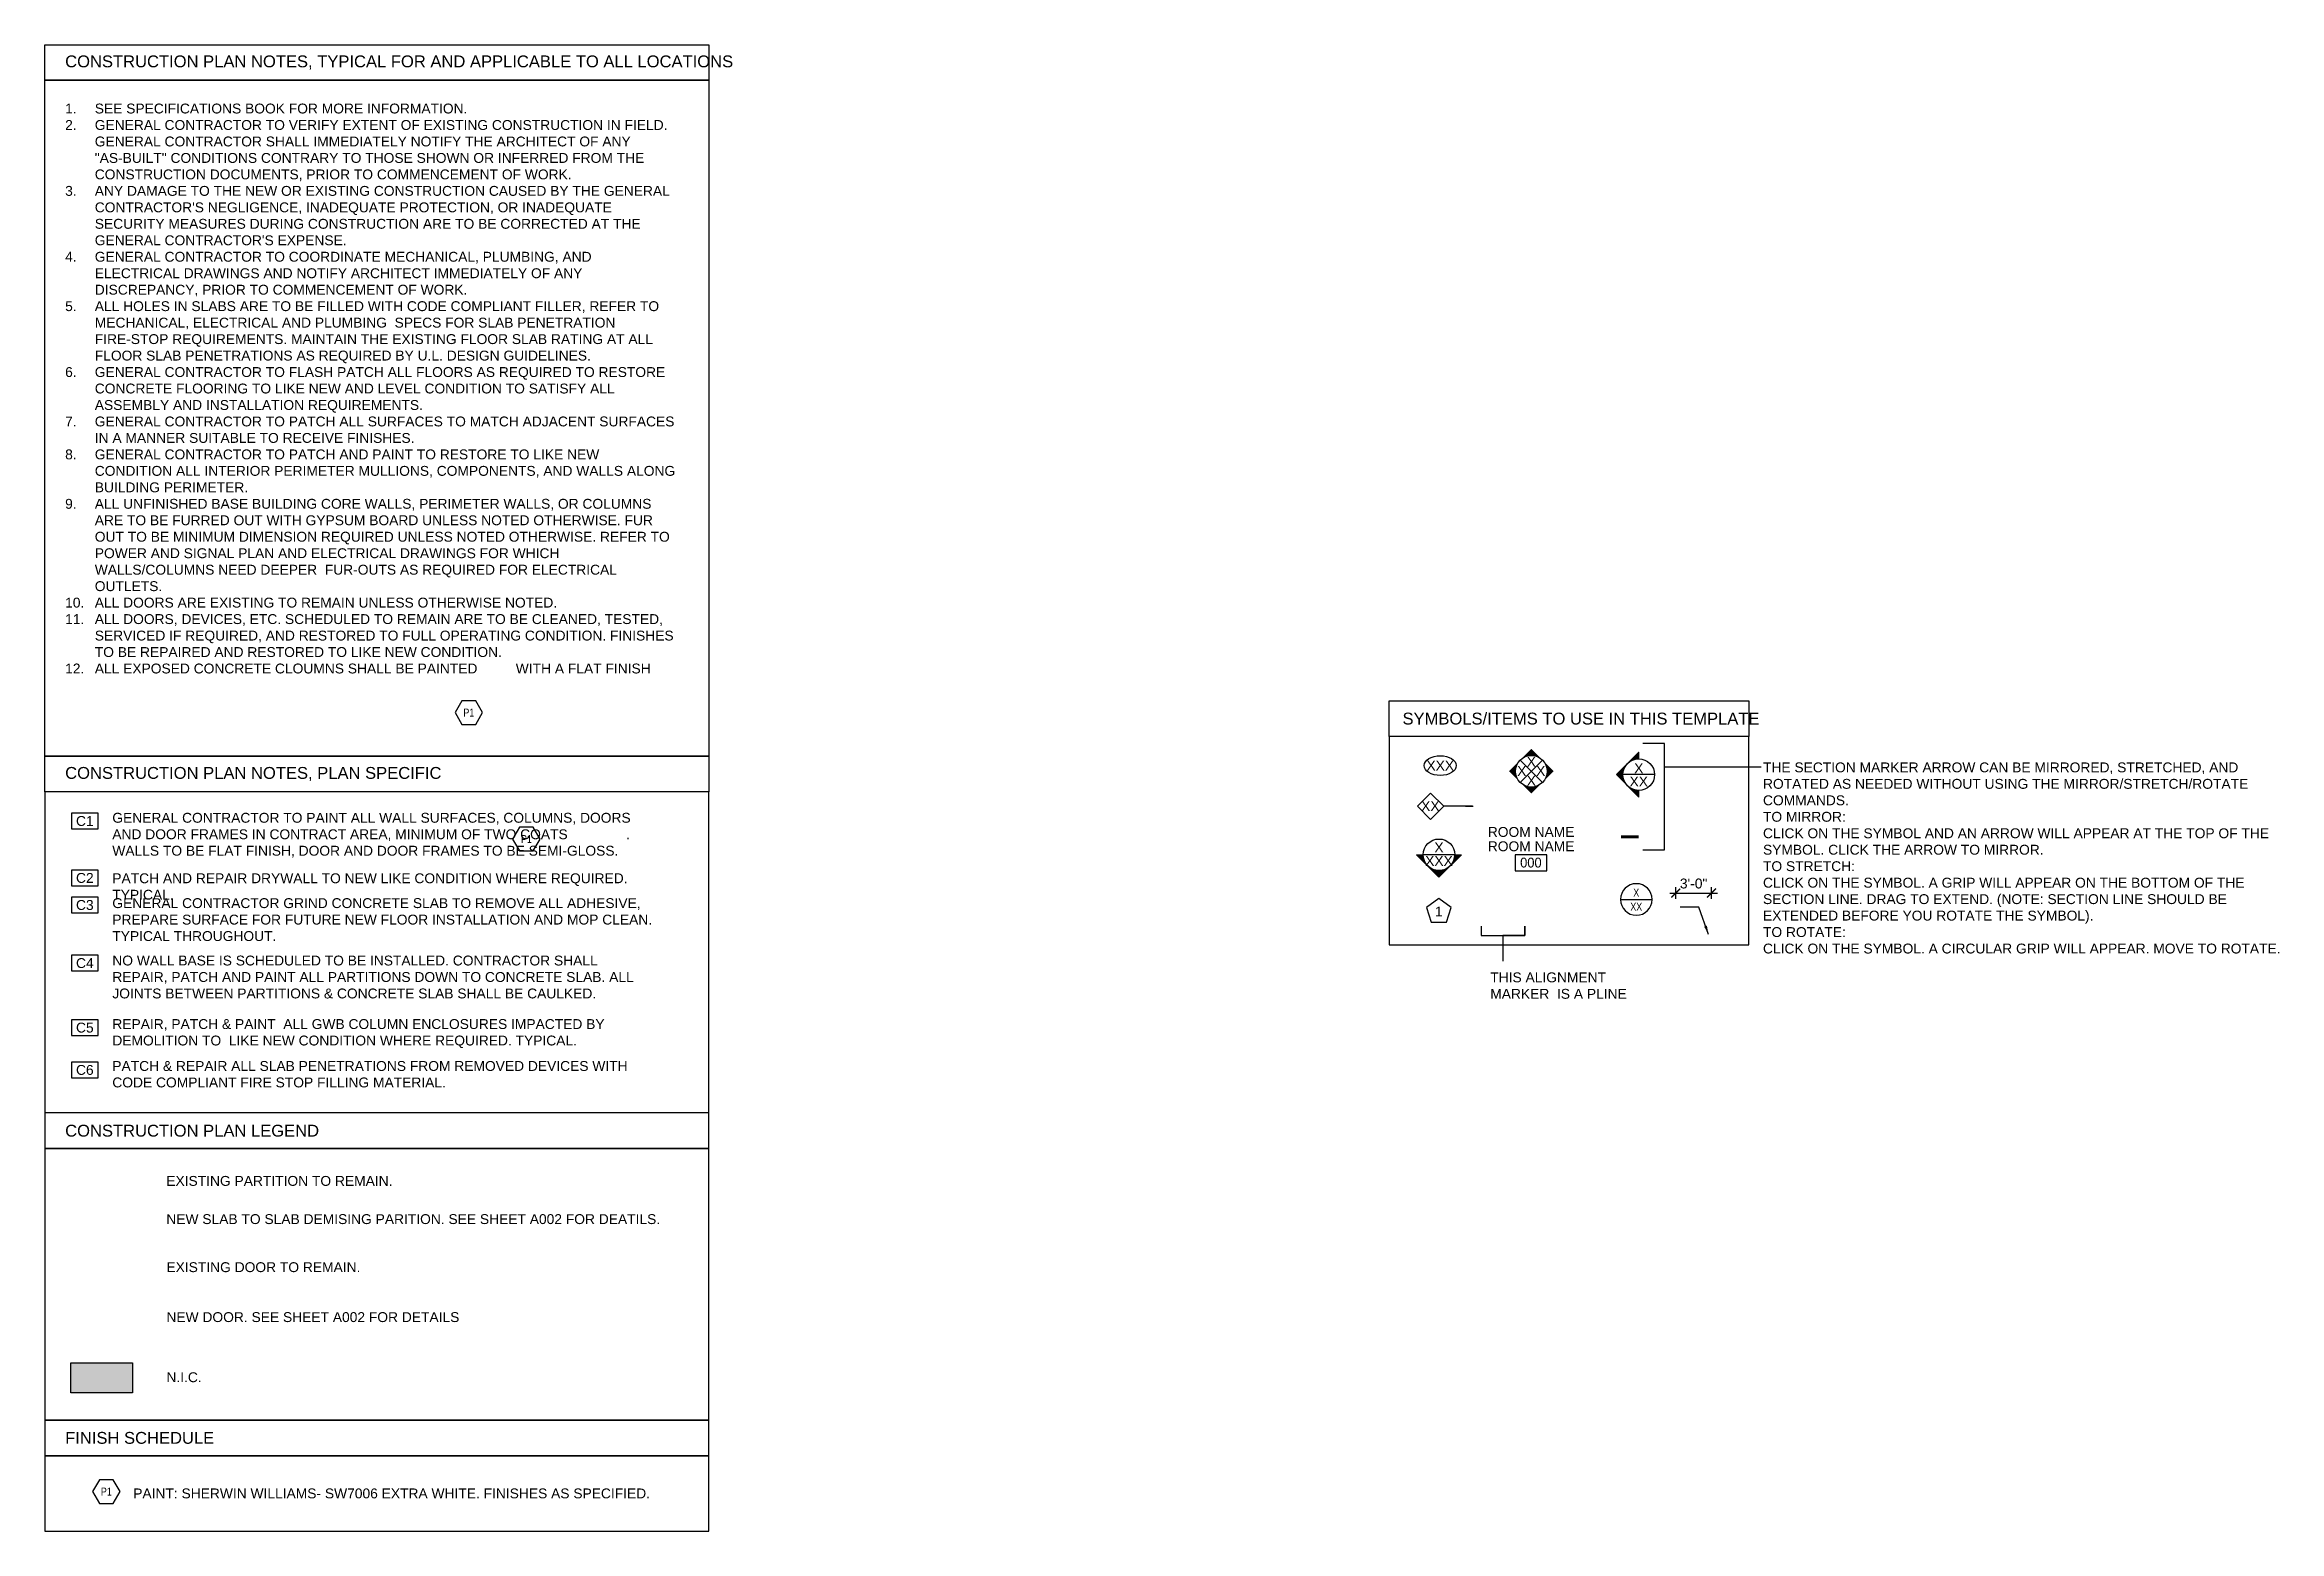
# Model space of a CAD drawing. Header units: inches. Extents: x 1378 to 8399, y -479 to 1214.
# Drawn here: x 6137 to 8399, y -290 to 1214 of the extents above.
import ezdxf
from ezdxf.enums import TextEntityAlignment as Align

# ---------------------------------------------------------------- set-up
doc = ezdxf.new("R2010")
doc.units = ezdxf.units.IN
doc.header["$LTSCALE"] = 96
doc.header["$MEASUREMENT"] = 0
for name, color, linetype in [('A-Anno-Flor', 7, 'Continuous'), ('A-Anno-PwrS', 7, 'Continuous'), ('A-Area-Iden', 7, 'Continuous'), ('A-Area-Iden-Name', 7, 'Continuous'), ('A-Area-Iden-Numb', 7, 'Continuous'), ('A-Door-Iden', 7, 'Continuous'), ('A-Flor-Case-Exst', 235, 'Continuous'), ('A-Flor-Case-Patt', 1, 'Continuous'), ('A-Wall-Iden', 7, 'Continuous'), ('Legend 300$0$A-Anno-PwrS', 7, 'Continuous')]:
    doc.layers.add(name, color=color, linetype=linetype)
doc.layers.add('Viewport', color=14, linetype='Continuous', plot=False)
doc.styles.add('OTJ_Title1', font='swiss.ttf')
doc.styles.add('RomanS', font='romans.shx')
doc.styles.add('THG-4', font='arial.ttf', dxfattribs={"width": 0.8})
doc.styles.add('XFINE_0', font='swissl.ttf')
doc.styles.add('XFINE_1-8', font='swissl.ttf', dxfattribs={"height": 10})
doc.dimstyles.new('Aec_Wall_Tag', dxfattribs={"dimscale": 96, "dimtxt": 0.09375, "dimasz": 0.075, "dimexe": 0.25, "dimexo": 0, "dimgap": 0.0375, "dimtad": 1, "dimdec": 4, "dimzin": 3, "dimdsep": 46, "dimlunit": 4, "dimtxsty": 'RomanS', "dimcen": 0.09375, "dimdle": 0.125, "dimadec": 0, "dimazin": 0, "dimtfac": 0.75, "dimtdec": 4, "dimtmove": 2, "dimatfit": 3, "dimldrblk": 'Aec_Arrow_Bar', "dimfxl": 1, "dimfrac": 1, "dimtolj": 1, "dimtzin": 0, "dimarcsym": 0})
doc.dimstyles.new('OTJ_1-8', dxfattribs={"dimscale": 96, "dimtxt": 0.09375, "dimasz": 0.09375, "dimexe": 0.0625, "dimexo": 0.15625, "dimgap": 0.046875, "dimtad": 1, "dimdec": 1, "dimzin": 3, "dimdsep": 46, "dimlunit": 4, "dimtxsty": 'XFINE_1-8', "dimblk": 'ARCHTICK', "dimcen": 0.09, "dimdle": 0.0625, "dimclrd": 15, "dimclre": 15, "dimclrt": 7, "dimadec": 0, "dimazin": 0, "dimtfac": 0.75, "dimtdec": 1, "dimtix": 1, "dimtmove": 1, "dimatfit": 3, "dimfxl": 1, "dimfrac": 1, "dimtolj": 1, "dimtzin": 0, "dimarcsym": 0})
pattern_1 = [(90, (0, 0), (-0.008, 5e-19), [])]

# ---------------------------------------------------------------- blocks, each defined once
blk = doc.blocks.new('Finish_Tag')
at = {"color": 4, "linetype": 'ByBlock', "lineweight": -2}
blk.add_lwpolyline([(1.74, 0), (0.87, 1.5), (-0.87, 1.5), (-1.74, 0), (-0.87, -1.5), (0.87, -1.5)], close=True, dxfattribs=at)
at = {"color": 0, "linetype": 'ByBlock', "lineweight": -2, "style": 'XFINE_0', "width": 0.8}
blk.add_attdef('FINISH_TAG', text='', height=1, dxfattribs=at).set_placement((0, 0), align=Align.MIDDLE)
blk = doc.blocks.new('multi-note')
at = {"color": 4}
blk.add_lwpolyline([(-1.67, -1), (1.67, -1), (1.67, 1), (-1.67, 1)], close=True, dxfattribs=at)
at = {"color": 0, "style": 'XFINE_0', "width": 0.8}
blk.add_attdef('MULTI-NOTE', text='', height=1, dxfattribs=at).set_placement((0, 0), align=Align.MIDDLE_CENTER)
blk = doc.blocks.new('Aec_Wall_Tag_P')
at = {"color": 4}
blk.add_lwpolyline([(-0.6, -1.66), (1.06, 0), (-0.6, 1.66), (-2.25, 0)], close=True, dxfattribs=at)
at = {"style": 'XFINE_0', "width": 0.8}
blk.add_attdef('WALL:TYPE', text='', height=1, dxfattribs=at).set_placement((0, 0), align=Align.MIDDLE)
at = {"style": 'XFINE_0', "width": 0.8, "flags": 1}
blk.add_attdef('NAME:OBJECTSTYLE', text='', height=1, dxfattribs=at).set_placement((0, -2.5), align=Align.MIDDLE)
blk = doc.blocks.new('Aec_Arrow_Bar')
at = {"const_width": 0.188}
blk.add_lwpolyline([(-1, 0), (0.125, 0)], dxfattribs=at)
blk = doc.blocks.new('OTJ_Elev')
at = {"color": 0}
blk.add_line((2, 0), (-2, 0), dxfattribs=at)
blk.add_circle((0, 0), 2, dxfattribs=at)
at = {"color": 0, "style": 'XFINE_0', "width": 0.8}
blk.add_attdef('NUMBER', text='', height=1, dxfattribs=at).set_placement((0, 0.38), align=Align.CENTER)
blk.add_attdef('SHEET', text='', height=1, dxfattribs=at).set_placement((0, -0.42), align=Align.TOP_CENTER)
blk = doc.blocks.new('OTJ_Elev_Arrow')
h = blk.add_hatch()
h.set_pattern_fill('_USER', color=0, scale=0.008, angle=90, style=0, pattern_type=0)
h.set_pattern_definition(pattern_1)
h.paths.add_polyline_path([(-1.41, 1.41), (-2.83, 0), (-2, 0, -0.198912)])
h.paths.add_polyline_path([(0, 2.83), (-1.41, 1.41, -0.414214), (1.41, 1.41)])
h.paths.add_polyline_path([(1.41, 1.41, -0.198912), (2, 0), (2.83, 0)])
h = blk.add_hatch(color=0)
h.paths.add_polyline_path([(-1.41, 1.41), (-2.83, 0), (-2, 0, -0.198912)])
h.paths.add_polyline_path([(0, 2.83), (-1.41, 1.41, -0.414214), (1.41, 1.41)])
h.paths.add_polyline_path([(1.9, 0.93), (1.8, 0.88, -0.114349), (2, 0), (2.83, 0)])
h.paths.add_polyline_path([(1.41, 1.41, -0.082683), (1.8, 0.88), (1.9, 0.93)])
at = {"color": 0}
blk.add_lwpolyline([(-2, 0), (-2.83, 0), (0, 2.83), (2.83, 0), (2, 0)], dxfattribs=at)
blk.add_lwpolyline([(-2, 0), (-2.83, 0), (0, 2.83), (2.83, 0), (2, 0)], dxfattribs=at)
blk = doc.blocks.new('OTJCustomDoorTag-P')
at = {"color": 4}
blk.add_ellipse((0, 0), major_axis=(-2.03, 0), ratio=0.615385, dxfattribs=at)
at = {"style": 'XFINE_0', "width": 0.7}
blk.add_attdef('DOOR:NUM', text='', height=1, dxfattribs=at).set_placement((0, 0), align=Align.MIDDLE)
at = {"style": 'XFINE_0', "width": 0.7, "flags": 1}
for tag, p in [('DOOR:HDWR', (5.16, -4)), ('DOOR:MAT', (5.16, -5.85)), ('DOOR:FRAME', (5.16, -7.66)), ('DOOR:NEWRELOC', (5.16, -9.46)), ('DOOR:RATING', (5.16, -11.26)), ('DOOR:ROOM', (5.16, -13.01)), ('DOOR:TYPE', (5.16, -14.63)), ('DOOR:COST', (5.16, -16.25))]:
    blk.add_attdef(tag, text='', height=1, dxfattribs=at).set_placement(p, align=Align.MIDDLE_LEFT)
blk = doc.blocks.new('OTJ_Elev_2')
at = {"color": 0}
for p, q in [((1.41, 1.41), (-1.41, -1.41)), ((-1.41, 1.41), (1.41, -1.41))]:
    blk.add_line(p, q, dxfattribs=at)
blk.add_circle((0, 0), 2, dxfattribs=at)
at = {"color": 0, "style": 'XFINE_0', "width": 0.8}
for tag, p in [('NUMBER2', (-1.09, 0)), ('NUMBER1', (0, 1.09)), ('NUMBER4', (1.09, 0)), ('NUMBER3', (0, -1.03))]:
    blk.add_attdef(tag, text='', height=1, dxfattribs=at).set_placement(p, align=Align.MIDDLE_CENTER)
blk = doc.blocks.new('OTJ_Elev_Arrow_2')
blk.add_hatch(color=256).paths.add_polyline_path([(0, 2.83), (-1.41, 1.41, -0.414214), (1.41, 1.41)])
blk = doc.blocks.new('OTJ_Room_Tag_4_P')
at = {"layer": 'A-Area-Iden-Numb', "color": 4}
blk.add_lwpolyline([(2, -2), (2, 0), (-2, 0), (-2, -2)], close=True, dxfattribs=at)
at = {"layer": 'A-Area-Iden-Name', "style": 'XFINE_0', "width": 0.8}
for tag, p in [('ROOM:NAME1', (0, 2.35)), ('ROOM:NAME2', (0, 0.33))]:
    blk.add_attdef(tag, text='', height=1.33, dxfattribs=at).set_placement(p, align=Align.CENTER)
at = {"layer": 'A-Area-Iden-Numb', "style": 'XFINE_0', "width": 1.569593}
blk.add_attdef('ROOM:NUMBER', text='', height=1, dxfattribs=at).set_placement((-1.5, -1.5), (1.5, -1.5), align=Align.FIT)
blk = doc.blocks.new('PENT')
at = {"color": 4}
blk.add_lwpolyline([(0.091, -0.125), (0.147, 0.048), (0, 0.155), (-0.147, 0.048), (-0.091, -0.125)], close=True, dxfattribs=at)
at = {"linetype": 'Continuous', "style": 'THG-4', "width": 0.8}
blk.add_attdef('EQUIP', text='', height=0.0938, dxfattribs=at).set_placement((0, 0), align=Align.MIDDLE)
blk = doc.blocks.new('OTJ_Section_Arrow_1')
h = blk.add_hatch()
h.set_pattern_fill('_USER', color=0, scale=0.008, angle=90, style=0, pattern_type=0)
h.set_pattern_definition(pattern_1)
h.paths.add_polyline_path([(-1.41, 1.41), (-2.83, 0), (-2, 0, -0.198912)])
h.paths.add_polyline_path([(0, 2.83), (-1.41, 1.41, -0.414214), (1.41, 1.41)])
h.paths.add_polyline_path([(1.41, 1.41, -0.198912), (2, 0), (2.83, 0)])
h = blk.add_hatch(color=0)
h.paths.add_polyline_path([(-1.41, 1.41), (-2.83, 0), (-2, 0, -0.198912)])
h.paths.add_polyline_path([(0, 2.83), (-1.41, 1.41, -0.414214), (1.41, 1.41)])
h.paths.add_polyline_path([(1.9, 0.93), (1.8, 0.88, -0.114349), (2, 0), (2.83, 0)])
h.paths.add_polyline_path([(1.41, 1.41, -0.082683), (1.8, 0.88), (1.9, 0.93)])
at = {"color": 0}
blk.add_lwpolyline([(-2, 0), (-2.83, 0), (0, 2.83), (2.83, 0), (2, 0)], dxfattribs=at)
blk.add_lwpolyline([(-2, 0), (-2.83, 0), (0, 2.83), (2.83, 0), (2, 0)], dxfattribs=at)
blk = doc.blocks.new('*U177')
at = {"color": 0}
blk.add_line((2, 0), (-2, 0), dxfattribs=at)
blk.add_lwpolyline([(-2.25, -7.85, 0.375, 0.375, 0), (0, -7.85, 0, 0, 0), (0, -2, 0, 0, 0)], format="xyseb")
blk.add_circle((0, 0), 2, dxfattribs=at)
at = {"xscale": -1, "rotation": 89.99999999999993}
blk.add_blockref('OTJ_Section_Arrow_1', (0, 0), dxfattribs=at)
at = {"color": 0, "style": 'XFINE_0', "width": 0.8}
blk.add_attdef('NUMBER', text='', height=1, dxfattribs=at).set_placement((0, 0.38), align=Align.CENTER)
blk.add_attdef('SHEET', text='', height=1, dxfattribs=at).set_placement((0, -0.42), align=Align.TOP_CENTER)
blk = doc.blocks.new('OTJ_Section')
at = {"color": 0}
blk.add_line((2, 0), (-2, 0), dxfattribs=at)
blk.add_circle((0, 0), 2, dxfattribs=at)
at = {"color": 0, "style": 'XFINE_0', "width": 0.8}
blk.add_attdef('NUMBER', text='', height=1, dxfattribs=at).set_placement((0, 0.38), align=Align.CENTER)
blk.add_attdef('SHEET', text='', height=1, dxfattribs=at).set_placement((0, -0.42), align=Align.TOP_CENTER)
blk = doc.blocks.new('_ArchTick')
at = {"color": 0, "linetype": 'ByBlock', "const_width": 0.15}
blk.add_lwpolyline([(-0.5, -0.5), (0.5, 0.5)], dxfattribs=at)
blk = doc.blocks.new('*D178')
at = {"layer": 'A-Anno-Flor', "color": 15, "lineweight": -2, "transparency": 16777216}
for p, q in [((7782.1, 355.7), (7830.3, 355.7)), ((7788.1, 349.8), (7788.1, 361.7)), ((7824.3, 349.8), (7824.3, 361.7))]:
    blk.add_line(p, q, dxfattribs=at)
at = {"layer": 'DefPoints', "color": 0, "transparency": 16777216}
for p in [(7824.3, 355.7), (7788.1, 334.8), (7824.3, 334.8)]:
    blk.add_point(p, dxfattribs=at)
at = {"layer": 'A-Anno-Flor', "color": 15, "lineweight": -2, "transparency": 16777216, "xscale": 9, "yscale": 9, "zscale": 9, "rotation": 180}
blk.add_blockref('_ArchTick', (7788.1, 355.7), dxfattribs=at)
at = {"layer": 'A-Anno-Flor', "color": 15, "lineweight": -2, "transparency": 16777216, "xscale": 9, "yscale": 9, "zscale": 9}
blk.add_blockref('_ArchTick', (7824.3, 355.7), dxfattribs=at)
at = {"layer": 'A-Anno-Flor', "color": 7, "transparency": 16777216, "insert": (7806.2, 365.3), "char_height": 10, "attachment_point": 5, "style": 'XFINE_1-8'}
blk.add_mtext('\\A1;3\'-0"', dxfattribs=at)

msp = doc.modelspace()

# ---------------------------------------------------------------- hatches: boundary and pattern name
at = {"layer": 'A-Flor-Case-Patt'}
msp.add_hatch(color=254, dxfattribs=at).paths.add_polyline_path([(6163.65, -119.66), (6225.81, -119.66), (6225.81, -150.01), (6163.65, -150.01)])

# ---------------------------------------------------------------- linework, layer by layer
at = {"layer": 'A-Anno-Flor', "color": 15}
msp.add_lwpolyline([(7602.23, 317.47, 0, 3, 0), (7602.23, 326.49, 0, 0, 0), (7602.23, 340.51, 0, 0, 0), (7626.11, 340.51, 0, 0, 0), (7626.11, 326.49, 3, 0, 0), (7626.11, 317.47, 0, 3, 0)], format="xyseb", dxfattribs=at)
at = {"layer": 'A-Anno-PwrS', "color": 5}
for points in [[(6137.07, 1214.36), (6809.51, 1214.36), (6809.51, 1178.36), (6137.07, 1178.36)], [(6137.07, 1178.36), (6809.51, 1178.36), (6809.51, 494.18), (6137.07, 494.18)], [(7498.08, 550.21), (7862.04, 550.21), (7862.04, 514.21), (7498.08, 514.21)], [(7498.08, 303.37), (7862.04, 303.37), (7862.04, 514.21), (7498.08, 514.21)], [(6137.07, 494.18), (6809.51, 494.18), (6809.51, 458.18), (6137.07, 458.18)], [(6137.07, 97.1), (6809.51, 97.1), (6809.51, 458.18), (6137.07, 458.18)], [(6137.07, -177.81), (6809.51, -177.81), (6809.51, 97.1), (6137.07, 97.1)], [(6137.07, -290.3), (6809.51, -290.3), (6809.51, -213.81), (6137.07, -213.81)]]:
    msp.add_lwpolyline(points, close=True, dxfattribs=at)
at = {"layer": 'A-Flor-Case-Exst'}
msp.add_lwpolyline([(6163.65, -119.66), (6225.81, -119.66), (6225.81, -150.01), (6163.65, -150.01)], close=True, dxfattribs=at)
at = {"layer": 'Legend 300$0$A-Anno-PwrS', "color": 5}
for points in [[(6137.07, 97.1), (6809.51, 97.1), (6809.51, 133.1), (6137.07, 133.1)], [(6137.07, -213.81), (6809.51, -213.81), (6809.51, -177.81), (6137.07, -177.81)]]:
    msp.add_lwpolyline(points, close=True, dxfattribs=at)
at = {"layer": 'Viewport', "color": 4}
msp.add_line((7874.42, 483.13), (7776.69, 483.13), dxfattribs=at)
for points in [[(7754.73, 399.58), (7776.69, 399.58), (7776.69, 507.06), (7754.73, 507.06)], [(7591.03, 322.25), (7591.03, 312.78), (7635.27, 312.78), (7635.27, 322.25), (7635.27, 312.78), (7613.15, 312.78), (7613.15, 286.64)]]:
    msp.add_lwpolyline(points, dxfattribs=at)

# ---------------------------------------------------------------- block references
at = {"xscale": 8, "yscale": 8, "zscale": 8}
for p in [(6566.41, 538.38), (6624.69, 410.34), (6199.48, -250.09)]:
    msp.add_blockref('Finish_Tag', p, dxfattribs=at).add_auto_attribs({'FINISH_TAG': 'P1'})
ref = msp.add_blockref('multi-note', (6177.7, 428.65), dxfattribs=dict(xscale=8, yscale=8, zscale=8))
ref.add_attrib('MULTI-NOTE', 'C1', dxfattribs={"color": 0, "height": 10, "style": 'XFINE_1-8'}).set_placement((6177.7, 428.65), align=Align.MIDDLE_CENTER)
ref = msp.add_blockref('multi-note', (6177.7, 371), dxfattribs=dict(xscale=8, yscale=8, zscale=8))
ref.add_attrib('MULTI-NOTE', 'C2', dxfattribs={"color": 0, "height": 10, "style": 'XFINE_1-8'}).set_placement((6177.7, 371), align=Align.MIDDLE_CENTER)
ref = msp.add_blockref('multi-note', (6177.7, 343.63), dxfattribs=dict(xscale=8, yscale=8, zscale=8))
ref.add_attrib('MULTI-NOTE', 'C3', dxfattribs={"color": 0, "height": 10, "style": 'XFINE_1-8'}).set_placement((6177.7, 343.63), align=Align.MIDDLE_CENTER)
ref = msp.add_blockref('multi-note', (6177.7, 284.81), dxfattribs=dict(xscale=8, yscale=8, zscale=8))
ref.add_attrib('MULTI-NOTE', 'C4', dxfattribs={"color": 0, "height": 10, "style": 'XFINE_1-8'}).set_placement((6177.7, 284.81), align=Align.MIDDLE_CENTER)
ref = msp.add_blockref('multi-note', (6177.7, 176.67), dxfattribs=dict(xscale=8, yscale=8, zscale=8))
ref.add_attrib('MULTI-NOTE', 'C6', dxfattribs={"color": 0, "height": 10, "style": 'XFINE_1-8'}).set_placement((6177.7, 176.67), align=Align.MIDDLE_CENTER)
at = {"layer": 'A-Anno-Flor', "xscale": 8, "yscale": 8, "zscale": 8}
msp.add_blockref('OTJ_Elev_Arrow_2', (7641.92, 479.02), dxfattribs=at)
at = {"layer": 'A-Anno-Flor'}
ref = msp.add_blockref('*U177', (7750.68, 475.55), dxfattribs=dict(at, xscale=8, yscale=8, zscale=8))
ref.add_attrib('NUMBER', 'X', dxfattribs={"layer": '0', "color": 0, "height": 10, "style": 'XFINE_1-8'}).set_placement((7750.68, 473.96), align=Align.BOTTOM_CENTER)
ref.add_attrib('SHEET', 'XX', dxfattribs={"layer": '0', "color": 0, "height": 10, "style": 'XFINE_1-8'}).set_placement((7750.68, 460.62), align=Align.BOTTOM_CENTER)
at = {"layer": 'A-Anno-Flor', "yscale": 8, "zscale": 8}
for name, p, xscale, rotation in [('OTJ_Elev_Arrow_2', (7641.92, 479.02), 8, 90.00000000000001), ('OTJ_Elev_Arrow_2', (7641.92, 479.02), -8, 270), ('OTJ_Elev_Arrow_2', (7641.92, 479.02), -8, 180), ('OTJ_Elev_Arrow', (7548.45, 394.41), 8, 180)]:
    msp.add_blockref(name, p, dxfattribs=dict(at, xscale=xscale, rotation=rotation))
at = {"layer": 'A-Anno-Flor'}
ref = msp.add_blockref('OTJ_Elev_2', (7641.92, 479.02), dxfattribs=dict(at, xscale=8, yscale=8, zscale=8))
ref.add_attrib('NUMBER1', 'X', dxfattribs={"layer": '0', "color": 0, "height": 10, "style": 'XFINE_1-8'}).set_placement((7641.92, 480.51), align=Align.BOTTOM_CENTER)
ref.add_attrib('NUMBER2', 'X', dxfattribs={"layer": '0', "color": 0, "height": 10, "style": 'XFINE_1-8'}).set_placement((7632.25, 471.21), align=Align.BOTTOM_CENTER)
ref.add_attrib('NUMBER3', 'X', dxfattribs={"layer": '0', "color": 0, "height": 10, "style": 'XFINE_1-8'}).set_placement((7641.92, 461.43), align=Align.BOTTOM_CENTER)
ref.add_attrib('NUMBER4', 'X', dxfattribs={"layer": '0', "color": 0, "height": 10, "style": 'XFINE_1-8'}).set_placement((7651.44, 471.27), align=Align.BOTTOM_CENTER)
ref = msp.add_blockref('OTJ_Elev', (7548.45, 394.41), dxfattribs=dict(at, xscale=8, yscale=8, zscale=8))
ref.add_attrib('NUMBER', 'X', dxfattribs={"layer": '0', "color": 0, "height": 10, "style": 'XFINE_1-8'}).set_placement((7548.45, 393.89), align=Align.BOTTOM_CENTER)
ref.add_attrib('SHEET', 'XXX', dxfattribs={"layer": '0', "color": 0, "height": 10, "style": 'XFINE_1-8'}).set_placement((7548.45, 380.24), align=Align.BOTTOM_CENTER)
ref = msp.add_blockref('OTJ_Section', (7748.13, 349.19), dxfattribs=dict(at, xscale=-8, yscale=8, zscale=8))
ref.add_attrib('NUMBER', 'X', dxfattribs={"layer": '0', "color": 0, "height": 8, "style": 'XFINE_0', "width": 0.8}).set_placement((7748.14, 352.19), align=Align.CENTER)
ref.add_attrib('SHEET', 'XX', dxfattribs={"layer": '0', "color": 0, "height": 8, "style": 'XFINE_0', "width": 0.8}).set_placement((7748.14, 345.85), align=Align.TOP_CENTER)
at = {"layer": 'A-Anno-Flor', "linetype": 'Continuous', "lineweight": -3}
ref = msp.add_blockref('PENT', (7548.27, 337.02), dxfattribs=dict(at, xscale=85.33674680322292, yscale=85.33674680322292, zscale=85.33674680322292))
ref.add_attrib('EQUIP', '1', dxfattribs={"layer": '0', "linetype": 'Continuous', "height": 10, "style": 'XFINE_1-8'}).set_placement((7548.27, 337.02), align=Align.MIDDLE)
at = {"layer": 'A-Anno-Flor'}
ref = msp.add_blockref('multi-note', (6177.7, 219.53), dxfattribs=dict(at, xscale=8, yscale=8, zscale=8))
ref.add_attrib('MULTI-NOTE', 'C5', dxfattribs={"layer": '0', "color": 0, "height": 10, "style": 'XFINE_1-8'}).set_placement((6177.7, 219.53), align=Align.MIDDLE_CENTER)
at = {"layer": 'A-Area-Iden'}
ref = msp.add_blockref('OTJ_Room_Tag_4_P', (7641.71, 394.31), dxfattribs=dict(at, xscale=8, yscale=8, zscale=8))
ref.add_attrib('ROOM:NAME1', 'ROOM NAME', dxfattribs={"layer": 'A-Area-Iden-Name', "height": 10, "style": 'XFINE_1-8'}).set_placement((7641.71, 417.55), align=Align.MIDDLE_CENTER)
ref.add_attrib('ROOM:NAME2', 'ROOM NAME', dxfattribs={"layer": 'A-Area-Iden-Name', "height": 10, "style": 'XFINE_1-8'}).set_placement((7641.71, 403.06), align=Align.MIDDLE_CENTER)
ref.add_attrib('ROOM:NUMBER', '000', dxfattribs={"layer": 'A-Area-Iden-Numb', "height": 10, "style": 'XFINE_1-8', "width": 0.97737}).set_placement((7630.61, 381.52), (7652.31, 381.52), align=Align.FIT)
at = {"layer": 'A-Door-Iden', "color": 7, "linetype": 'Continuous', "lineweight": -3}
ref = msp.add_blockref('OTJCustomDoorTag-P', (7549.73, 484.67), dxfattribs=dict(at, xscale=8, yscale=8, zscale=8))
ref.add_attrib('DOOR:NUM', 'XXX', dxfattribs={"layer": '0', "height": 10, "style": 'XFINE_1-8'}).set_placement((7549.73, 484.67), align=Align.MIDDLE)
at = {"layer": 'A-Wall-Iden', "color": 7, "linetype": 'Continuous', "lineweight": -3}
ref = msp.add_blockref('Aec_Wall_Tag_P', (7544.73, 443.51), dxfattribs=dict(at, xscale=8, yscale=8, zscale=8))
ref.add_attrib('WALL:TYPE', 'XX', dxfattribs={"layer": '0', "height": 10, "style": 'XFINE_1-8'}).set_placement((7539.67, 443.7), align=Align.MIDDLE)

# ---------------------------------------------------------------- texts
note = msp.add_mtext_static_columns([''] * 2, width=619.4012, gutter_width=63.14, height=0, dxfattribs=dict(insert=(6157.77, 1154.75), char_height=10, attachment_point=1, style='XFINE_1-8'))
for column, words in zip([note] + note.columns.linked_columns, ['\\pi-30,l30,t30;1.^ISEE SPECIFICATIONS BOOK FOR MORE INFORMATION.\\P2.^IGENERAL CONTRACTOR TO VERIFY EXTENT OF EXISTING CONSTRUCTION IN FIELD. GENERAL CONTRACTOR SHALL IMMEDIATELY NOTIFY THE ARCHITECT OF ANY "AS-BUILT" CONDITIONS CONTRARY TO THOSE SHOWN OR INFERRED FROM THE CONSTRUCTION DOCUMENTS, PRIOR TO COMMENCEMENT OF WORK.\\P3.^IANY DAMAGE TO THE NEW OR EXISTING CONSTRUCTION CAUSED BY THE GENERAL CONTRACTOR\'S NEGLIGENCE, INADEQUATE PROTECTION, OR INADEQUATE SECURITY MEASURES DURING CONSTRUCTION ARE TO BE CORRECTED AT THE  GENERAL CONTRACTOR\'S EXPENSE.\\P4.^IGENERAL CONTRACTOR TO COORDINATE MECHANICAL, PLUMBING, AND ELECTRICAL DRAWINGS AND NOTIFY ARCHITECT IMMEDIATELY OF ANY DISCREPANCY, PRIOR TO COMMENCEMENT OF WORK.\\P5.^IALL HOLES IN SLABS ARE TO BE FILLED WITH CODE COMPLIANT FILLER, REFER TO MECHANICAL, ELECTRICAL AND PLUMBING  SPECS FOR SLAB PENETRATION FIRE-STOP REQUIREMENTS. MAINTAIN THE EXISTING FLOOR SLAB RATING AT ALL FLOOR SLAB PENETRATIONS AS REQUIRED BY U.L. DESIGN GUIDELINES.\\P6.^IGENERAL CONTRACTOR TO FLASH PATCH ALL FLOORS AS REQUIRED TO RESTORE CONCRETE FLOORING TO LIKE NEW AND LEVEL CONDITION TO SATISFY ALL ASSEMBLY AND INSTALLATION REQUIREMENTS.\\P7.^IGENERAL CONTRACTOR TO PATCH ALL SURFACES TO MATCH ADJACENT SURFACES IN A MANNER SUITABLE TO RECEIVE FINISHES.\\P8.^IGENERAL CONTRACTOR TO PATCH AND PAINT TO RESTORE TO LIKE NEW CONDITION ALL INTERIOR PERIMETER MULLIONS, COMPONENTS, AND WALLS ALONG BUILDING PERIMETER.\\P9.^IALL UNFINISHED BASE BUILDING CORE WALLS, PERIMETER WALLS, OR COLUMNS ARE TO BE FURRED OUT WITH GYPSUM BOARD UNLESS NOTED OTHERWISE. FUR OUT TO BE MINIMUM DIMENSION REQUIRED UNLESS NOTED OTHERWISE. REFER TO POWER AND SIGNAL PLAN AND ELECTRICAL DRAWINGS FOR WHICH WALLS/COLUMNS NEED DEEPER  FUR-OUTS AS REQUIRED FOR ELECTRICAL OUTLETS.\\P10.^IALL DOORS ARE EXISTING TO REMAIN UNLESS OTHERWISE NOTED. \\P11.^IALL DOORS, DEVICES, ETC.{\\A1; SCHEDULED TO REMAIN ARE TO BE CLEANED, TESTED, SERVICED IF REQUIRED, AND RESTORED TO FULL OPERATING CONDITION. FINISHES TO BE REPAIRED AND RESTORED TO LIKE NEW CONDITION.\\P}12.^IALL EXPOSED CONCRETE CLOUMNS SHALL BE PAINTED          WITH A FLAT FINISH{\\A1;\\P\\pi0,l0,tz;}\\P', '']):
    column.text = words
at = {"char_height": 10, "attachment_point": 1, "style": 'XFINE_1-8'}
for s, insert, width in [('GENERAL CONTRACTOR TO PAINT ALL WALL SURFACES, COLUMNS, DOORS AND DOOR FRAMES IN CONTRACT AREA, MINIMUM OF TWO COATS^I^I. WALLS TO BE FLAT FINISH, DOOR AND DOOR FRAMES TO BE SEMI-GLOSS. ', (6205.53, 436.88), 549.3097), ('PATCH AND REPAIR DRYWALL TO NEW LIKE CONDITION WHERE REQUIRED. TYPICAL. ', (6205.53, 375.64), 549.3097), ('GENERAL CONTRACTOR GRIND CONCRETE SLAB TO REMOVE ALL ADHESIVE, PREPARE SURFACE FOR FUTURE NEW FLOOR INSTALLATION AND MOP CLEAN. TYPICAL THROUGHOUT. ', (6205.53, 350.5), 549.3097), ('NO WALL BASE IS SCHEDULED TO BE INSTALLED. CONTRACTOR SHALL REPAIR, PATCH AND PAINT ALL PARTITIONS DOWN TO CONCRETE SLAB. ALL JOINTS BETWEEN PARTITIONS & CONCRETE SLAB SHALL BE CAULKED. ', (6205.53, 292.4), 549.3097), ('REPAIR, PATCH & PAINT  ALL GWB COLUMN ENCLOSURES IMPACTED BY DEMOLITION TO  LIKE NEW CONDITION WHERE REQUIRED. TYPICAL. ', (6205.53, 228.11), 570.7228), ('PATCH & REPAIR ALL SLAB PENETRATIONS FROM REMOVED DEVICES WITH CODE COMPLIANT FIRE STOP FILLING MATERIAL.', (6205.53, 185.67), 549.3097)]:
    msp.add_mtext(s, dxfattribs=dict(at, insert=insert, width=width))
at = {"layer": 'A-Anno-Flor'}
for s, insert, char_height, width, attachment_point, style in [('CONSTRUCTION PLAN NOTES, TYPICAL FOR AND APPLICABLE TO ALL LOCATIONS', (6157.77, 1196.36), 12, 714.1873, 4, 'OTJ_Title1'), ('SYMBOLS/ITEMS TO USE IN THIS TEMPLATE', (7511.52, 532.21), 12, 555.2731, 4, 'OTJ_Title1'), ('CONSTRUCTION PLAN NOTES, PLAN SPECIFIC', (6157.77, 476.18), 12, 510.0262, 4, 'OTJ_Title1'), ('CONSTRUCTION PLAN LEGEND', (6157.77, 115.1), 12, 509.1881, 4, 'OTJ_Title1'), ('EXISTING PARTITION TO REMAIN.', (6260.17, 69.36), 10, 546.873, 1, 'XFINE_1-8'), ('NEW SLAB TO SLAB DEMISING PARITION. SEE SHEET A002 FOR DEATILS.', (6260.17, 30.68), 10, 546.873, 1, 'XFINE_1-8'), ('EXISTING DOOR TO REMAIN.', (6260.31, -17.96), 10, 466.7161, 1, 'XFINE_1-8'), ('NEW DOOR. SEE SHEET A002 FOR DETAILS', (6260.31, -68.51), 10, 466.7161, 1, 'XFINE_1-8'), ('N.I.C.', (6260.31, -129.35), 10, 546.873, 1, 'XFINE_1-8'), ('FINISH SCHEDULE', (6157.77, -195.81), 12, 509.1881, 4, 'OTJ_Title1'), ('PAINT: SHERWIN WILLIAMS- SW7006 EXTRA WHITE. FINISHES AS SPECIFIED. ', (6226.69, -246.96), 10, 546.873, 1, 'XFINE_1-8')]:
    msp.add_mtext(s, dxfattribs=dict(at, insert=insert, char_height=char_height, width=width, attachment_point=attachment_point, style=style))
at = {"layer": 'Viewport', "color": 4, "char_height": 10, "attachment_point": 1, "style": 'XFINE_1-8'}
for s, insert, width in [('THE SECTION MARKER ARROW CAN BE MIRRORED, STRETCHED, AND ROTATED AS NEEDED WITHOUT USING THE MIRROR/STRETCH/ROTATE COMMANDS.\\PTO MIRROR:\\PCLICK ON THE SYMBOL AND AN ARROW WILL APPEAR AT THE TOP OF THE SYMBOL. CLICK THE ARROW TO MIRROR.\\PTO STRETCH:\\PCLICK ON THE SYMBOL. A GRIP WILL APPEAR ON THE BOTTOM OF THE SECTION LINE. DRAG TO EXTEND. (NOTE: SECTION LINE SHOULD BE EXTENDED BEFORE YOU ROTATE THE SYMBOL).\\PTO ROTATE:\\PCLICK ON THE SYMBOL. A CIRCULAR GRIP WILL APPEAR. MOVE TO ROTATE.', (7876.43, 487.9), 516.2485), ('THIS ALIGNMENT MARKER  IS A PLINE', (7600.35, 275.37), 157.4539)]:
    msp.add_mtext(s, dxfattribs=dict(at, insert=insert, width=width))

# ---------------------------------------------------------------- dimensions: what is measured, and where the dimension line sits
at = {"layer": 'A-Anno-Flor'}
dim = msp.add_linear_dim(base=(7824.29, 355.68), p1=(7788.07, 334.83), p2=(7824.29, 334.83), dimstyle='OTJ_1-8', dxfattribs=at)
dim.commit()
dim.dimension.update_dxf_attribs({"geometry": '*D178', "text_midpoint": (7806.18, 365.32)})

# ---------------------------------------------------------------- leaders
msp.add_leader([(7821.29, 313.73), (7811.35, 341.5), (7792.49, 341.5)], dimstyle='OTJ_1-8', override={"dimgap": 0.046875, "dimtad": 0}, dxfattribs=at)
at = {"layer": 'A-Wall-Iden'}
msp.add_leader([(7582.41, 443.51), (7553.22, 443.51)], dimstyle='Aec_Wall_Tag', override={"dimscale": 96}, dxfattribs=at)

doc.saveas('drawing.dxf')
